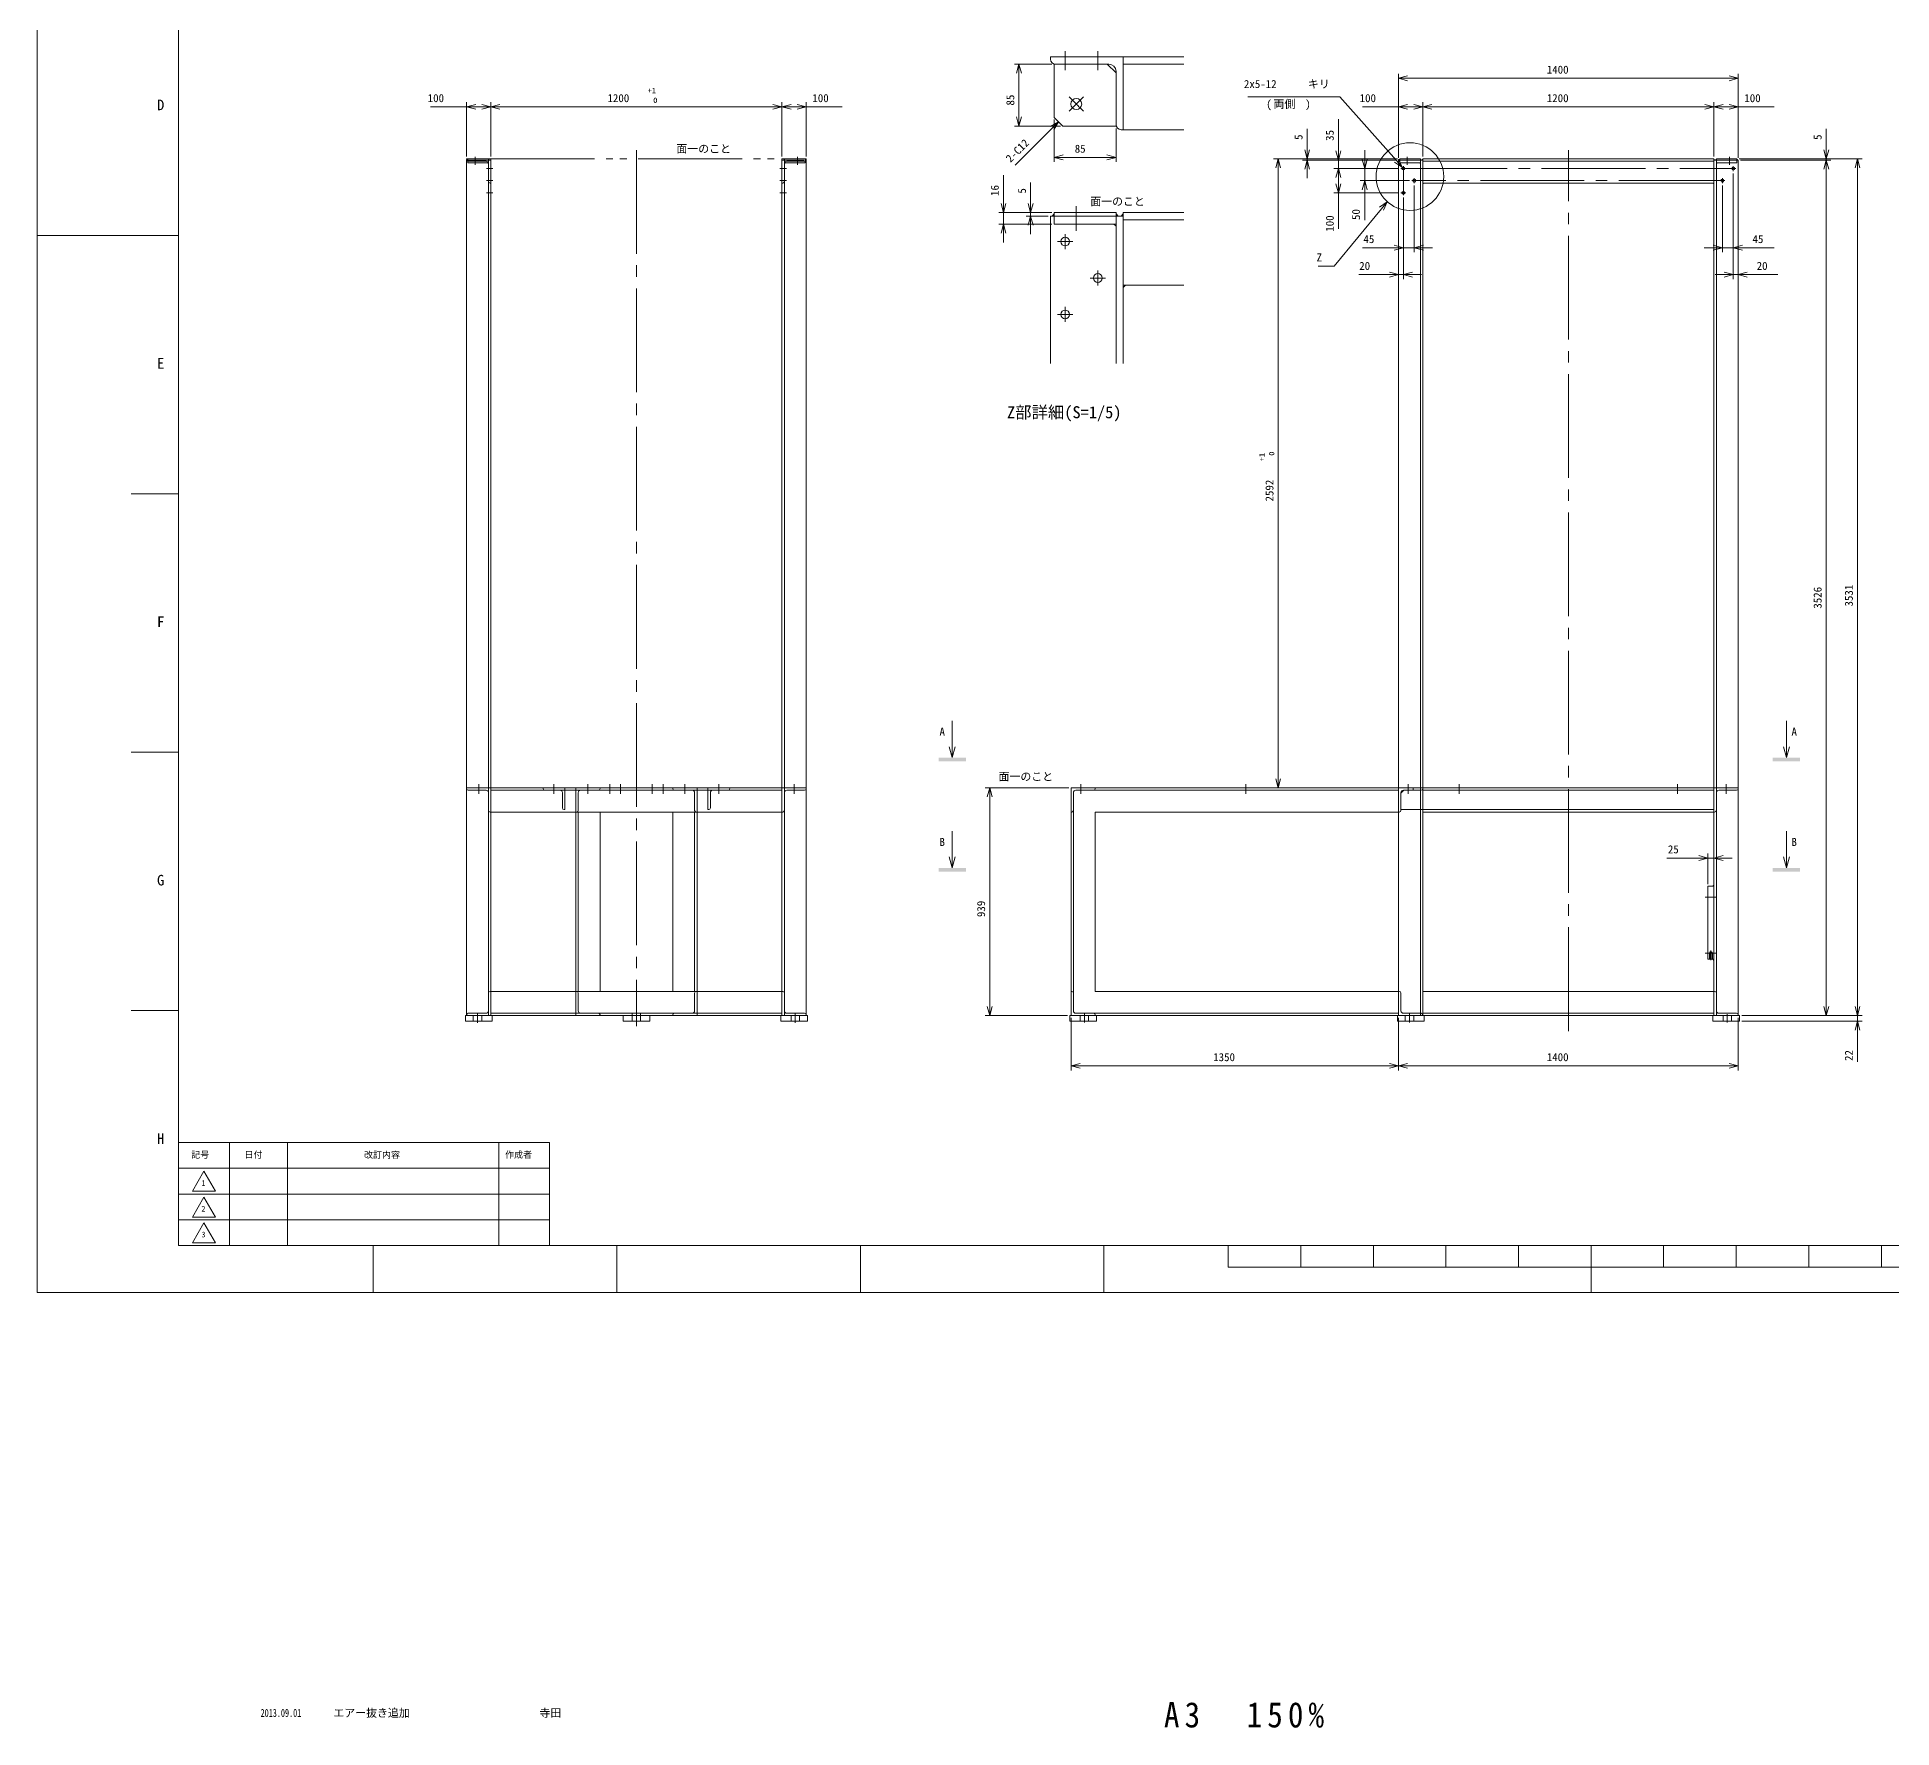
# Model space of a CAD drawing. Units: millimetres at full size, with parts at other scales. Extents: x -6212 to 6212, y -6130 to 4408.
# Drawn here: x -6212 to 1434, y -6130 to 838 of the extents above; entities that cross this region are included whole.
import ezdxf
from ezdxf.enums import TextEntityAlignment as Align

# ---------------------------------------------------------------- set-up
doc = ezdxf.new("R2010")
doc.units = ezdxf.units.MM
doc.header["$LTSCALE"] = 47.4925
doc.linetypes.add('CHAIN2', pattern=[12, 9, -1, 1, -1])
doc.linetypes.add('DOUBLE_CHAIN2', pattern=[12.8, 9, -1, 0.6, -0.6, 0.6, -1])
for name, color, linetype, lineweight in [('0-0_90_FRAME', 2, 'Continuous', 9), ('0-1_91_BLANK', 6, 'Continuous', 9), ('0-2_08_DIM', 3, 'Continuous', 9), ('0-4_0', 134, 'Continuous', 9), ('0-5_05_CENTER', 2, 'CHAIN2', 9), ('0-6_04_HIDDEN', 7, 'Continuous', 9), ('0-8_06_PHANTOM', 7, 'DOUBLE_CHAIN2', 9)]:
    doc.layers.add(name, color=color, linetype=linetype, lineweight=lineweight)
doc.layers.add('0-9', color=7, linetype='Continuous')
doc.styles.add('ＭＳ ゴシック', font='')
doc.styles.add('ＭＳ Ｐゴシック', font='')
doc.styles.get('ＭＳ ゴシック').set_extended_font_data('MS Gothic')
doc.styles.get('ＭＳ Ｐゴシック').set_extended_font_data('MS PGothic')

# ---------------------------------------------------------------- blocks, each defined once
blk = doc.blocks.new('A$C2B834F33')
at = {"layer": '0-6_04_HIDDEN'}
for p, q in [((0, 0), (-100, 0)), ((-100, -3), (-100, 0)), ((0, 0), (0, -100)), ((-93, -10), (-20, -10)), ((-10, -20), (-10, -93)), ((-3, -100), (0, -100))]:
    blk.add_line(p, q, dxfattribs=at)
for centre, radius, start, end in [((-93, -3), 7, 180, 270), ((-20, -20), 10, 0, 90), ((-3, -93), 7, 180, 270)]:
    blk.add_arc(centre, radius, start, end, dxfattribs=at)
blk = doc.blocks.new('A$C508A7F88')
at = {"layer": '0-6_04_HIDDEN'}
for p, q in [((0, 0), (0, -90)), ((0, 0), (90, 0)), ((90, -3), (90, 0)), ((10, -83), (10, -20)), ((20, -10), (83, -10)), ((3, -90), (0, -90))]:
    blk.add_line(p, q, dxfattribs=at)
for centre, radius, start, end in [((20, -20), 10, 90, 180), ((83, -3), 7, 270, 0), ((3, -83), 7, 270, 0)]:
    blk.add_arc(centre, radius, start, end, dxfattribs=at)
blk = doc.blocks.new('seca03')
at = {"layer": '0-4_0'}
for q in [(0, 10.635), (-0.804, 3.5), (0.804, 3.5)]:
    blk.add_line((0, 0.5), q, dxfattribs=at)
blk.add_solid([(-3.763, -0.5), (3.763, -0.5), (-3.763, 0.5), (3.763, 0.5)], dxfattribs=at)
blk = doc.blocks.new('_Open30')
at = {"layer": '0-2_08_DIM'}
blk.add_line((0, 0), (-1, 0), dxfattribs=at)
blk.add_lwpolyline([(-1, 0.268), (0, 0), (-1, -0.268)], dxfattribs=at)

msp = doc.modelspace()

# ---------------------------------------------------------------- linework, layer by layer
at = {"layer": '0-0_90_FRAME', "color": 6}
for p, q in [((-6211.51, 20.56), (-5628.82, 20.56)), ((-1301.48, -4232.08), (-1301.48, -4142.34)), ((-1002.36, -4232.08), (-1002.36, -4142.34)), ((-703.23, -4232.08), (-703.23, -4142.34)), ((-404.11, -4232.08), (-404.11, -4142.34)), ((-104.99, -4232.08), (-104.99, -4142.34)), ((194.13, -4335.9), (194.13, -4142.34)), ((493.25, -4232.08), (493.25, -4142.34)), ((792.37, -4232.08), (792.37, -4142.34)), ((1091.49, -4232.08), (1091.49, -4142.34)), ((1390.62, -4232.08), (1390.62, -4142.34)), ((-1301.48, -4232.08), (1689.74, -4232.08))]:
    msp.add_line(p, q, dxfattribs=at)
at = {"layer": '0-0_90_FRAME'}
for p, q in [((-5628.82, -1044.4), (-5823.25, -1044.4)), ((-5628.82, -2109.35), (-5823.25, -2109.35)), ((-5628.82, -3174.31), (-5823.25, -3174.31)), ((-4825.88, -4335.9), (-4825.88, -4142.34)), ((-3821.88, -4335.9), (-3821.88, -4142.34)), ((-2817.87, -4335.9), (-2817.87, -4142.34)), ((-1813.87, -4335.9), (-1813.87, -4142.34))]:
    msp.add_line(p, q, dxfattribs=at)
at = {"layer": '0-0_90_FRAME', "color": 134}
for p, q in [((-5418.82, -4142.34), (-5418.82, -3718.06)), ((-5178.82, -4142.34), (-5178.82, -3718.06)), ((-4308.82, -4142.34), (-4308.82, -3718.06)), ((-5628.82, -3824.13), (-4098.82, -3824.13)), ((-5628.82, -3930.2), (-4098.82, -3930.2)), ((-5628.82, -4036.27), (-4098.82, -4036.27))]:
    msp.add_line(p, q, dxfattribs=at)
at = {"layer": '0-0_90_FRAME', "color": 6}
msp.add_lwpolyline([(-5628.82, -4142.34), (6017.08, -4142.34), (6017.08, 4183.47), (-5628.82, 4183.47)], close=True, dxfattribs=at)
at = {"layer": '0-0_90_FRAME', "color": 134}
for points in [[(-5628.82, -4142.34), (-4098.82, -4142.34), (-4098.82, -3718.06), (-5628.82, -3718.06)], [(-5571.55, -3918.93), (-5523.82, -3836.26), (-5476.09, -3918.93)], [(-5571.55, -4025), (-5523.82, -3942.33), (-5476.09, -4025)], [(-5571.55, -4131.08), (-5523.82, -4048.4), (-5476.09, -4131.08)]]:
    msp.add_lwpolyline(points, close=True, dxfattribs=at)
at = {"layer": '0-1_91_BLANK'}
msp.add_lwpolyline([(-6211.51, -4335.9), (6211.51, -4335.9), (6211.51, 4407.9), (-6211.51, 4407.9)], close=True, dxfattribs=at)
at = {"layer": '0-2_08_DIM'}
for p, q in [((-2028.39, 725.91), (-2182.84, 725.91)), ((-2164.09, 688.41), (-2164.09, 508.41)), ((-599.54, 340.33), (-599.54, 686.47)), ((-562.04, 667.72), (762.96, 667.72)), ((800.46, 340.33), (800.46, 686.47)), ((-4441.1, 550.3), (-4589.23, 550.3)), ((-4441.1, 345.33), (-4441.1, 569.05)), ((-4378.6, 550.3), (-4403.6, 550.3)), ((-4341.1, 345.33), (-4341.1, 569.05)), ((-4341.1, 345.33), (-4341.1, 569.05)), ((-4303.6, 550.3), (-3178.6, 550.3)), ((-3141.1, 345.33), (-3141.1, 569.05)), ((-3141.1, 345.33), (-3141.1, 569.05)), ((-3103.6, 550.3), (-3078.6, 550.3)), ((-3041.1, 345.33), (-3041.1, 569.05)), ((-3041.1, 550.3), (-2892.98, 550.3)), ((-599.54, 550.3), (-747.66, 550.3)), ((-599.54, 340.33), (-599.54, 569.05)), ((-537.04, 550.3), (-562.04, 550.3)), ((-499.54, 345.33), (-499.54, 569.05)), ((-499.54, 345.33), (-499.54, 569.05)), ((-462.04, 550.3), (662.96, 550.3)), ((700.46, 345.33), (700.46, 569.05)), ((700.46, 345.33), (700.46, 569.05)), ((737.96, 550.3), (762.96, 550.3)), ((800.46, 340.33), (800.46, 569.05)), ((800.46, 550.3), (948.59, 550.3)), ((-1992.39, 470.91), (-2182.84, 470.91)), ((-2027.53, 462.4), (-2179.68, 310.24)), ((-2019.01, 497.54), (-2019.01, 323.18)), ((-1764.01, 461.54), (-1764.01, 323.18)), ((-976.09, 373.46), (-976.09, 459.71)), ((-847.33, 368.46), (-847.33, 499.71)), ((1163.53, 373.46), (1163.53, 459.71)), ((-1801.51, 341.93), (-1981.51, 341.93)), ((-603.91, 335.96), (-1114.66, 335.96)), ((-603.91, 335.96), (-994.84, 335.96)), ((-608.91, 330.96), (-994.84, 330.96)), ((-976.09, 330.96), (-976.09, 335.96)), ((-608.91, 330.96), (-866.08, 330.96)), ((-847.33, 295.96), (-847.33, 330.96)), ((-739.1, 333.46), (-739.1, 370.96)), ((804.84, 335.96), (1182.28, 335.96)), ((804.84, 335.96), (1311.05, 335.96)), ((809.84, 330.96), (1182.28, 330.96)), ((809.84, 330.96), (1182.28, 330.96)), ((1163.53, 330.96), (1163.53, 335.96)), ((-2228.16, 152.32), (-2228.16, 268.57)), ((-2116.14, 152.32), (-2116.14, 238.57)), ((-1095.91, 298.46), (-1095.91, -2218.54)), ((-976.09, 293.46), (-976.09, 255.96)), ((-599.32, 295.96), (-866.08, 295.96)), ((-599.32, 295.96), (-866.08, 295.96)), ((-847.33, 258.46), (-847.33, 220.96)), ((-847.33, 258.46), (-847.33, 233.46)), ((-599.32, 295.96), (-757.85, 295.96)), ((-554.32, 245.96), (-757.85, 245.96)), ((-739.1, 295.96), (-739.1, 245.96)), ((780.46, 276.17), (780.46, -49.33)), ((1163.53, 293.46), (1163.53, 255.96)), ((1163.53, 293.46), (1163.53, -3157.54)), ((1292.3, 298.46), (1292.3, -3157.54)), ((-599.32, 195.96), (-866.08, 195.96)), ((-847.33, 195.96), (-847.33, 47.83)), ((-739.1, 208.46), (-739.1, 82.52)), ((-579.54, 176.17), (-579.54, -49.33)), ((-579.54, 176.17), (-579.54, -159.8)), ((-534.54, 226.17), (-534.54, -49.33)), ((735.46, 226.17), (735.46, -49.33)), ((780.46, 176.17), (780.46, -159.8)), ((-2028.39, 114.82), (-2246.91, 114.82)), ((-2228.16, 66.82), (-2228.16, 114.82)), ((-2028.39, 114.82), (-2134.89, 114.82)), ((-2043.39, 99.82), (-2134.89, 99.82)), ((-2116.14, 99.82), (-2116.14, 114.82)), ((-2028.39, 66.82), (-2246.91, 66.82)), ((-2228.16, 29.32), (-2228.16, -8.18)), ((-2116.14, 62.32), (-2116.14, 24.82)), ((-617.04, -30.58), (-748.29, -30.58)), ((-534.54, -30.58), (-579.54, -30.58)), ((-497.04, -30.58), (-459.54, -30.58)), ((697.96, -30.58), (660.46, -30.58)), ((735.46, -30.58), (780.46, -30.58)), ((817.96, -30.58), (949.21, -30.58)), ((-930.9, -105.97), (-870.9, -105.97)), ((-637.04, -141.05), (-762.66, -141.05)), ((-599.54, -134.06), (-599.54, -159.8)), ((-579.54, -141.05), (-599.54, -141.05)), ((-542.04, -141.05), (-504.54, -141.05)), ((742.96, -141.05), (705.46, -141.05)), ((780.46, -141.05), (800.46, -141.05)), ((800.46, -134.06), (800.46, -159.8)), ((837.96, -141.05), (963.59, -141.05)), ((-1958.91, -2256.04), (-2303.36, -2256.04)), ((-2284.61, -2293.54), (-2284.61, -3157.54)), ((-1265.16, -2256.04), (-1077.16, -2256.04)), ((637.96, -2545.39), (506.71, -2545.39)), ((675.46, -2652.67), (675.46, -2526.64)), ((700.46, -2545.39), (675.46, -2545.39)), ((700.46, -2652.67), (700.46, -2526.64)), ((737.96, -2545.39), (775.46, -2545.39)), ((1292.3, -3157.54), (1292.3, -3120.04)), ((-1963.91, -3195.04), (-2303.36, -3195.04)), ((-1949.54, -3204.42), (-1949.54, -3420.52)), ((-599.54, -3204.42), (-599.54, -3420.52)), ((-599.54, -3204.42), (-599.54, -3420.52)), ((800.46, -3204.42), (800.46, -3420.52)), ((814.84, -3195.04), (1182.28, -3195.04)), ((814.84, -3195.04), (1311.05, -3195.04)), ((814.84, -3195.04), (1311.05, -3195.04)), ((1292.3, -3195.04), (1292.3, -3217.04)), ((814.84, -3217.04), (1311.05, -3217.04)), ((1292.3, -3254.54), (1292.3, -3385.79)), ((-1912.04, -3401.77), (-637.04, -3401.77)), ((-562.04, -3401.77), (762.96, -3401.77))]:
    msp.add_line(p, q, dxfattribs=at)
for points in [[(-1221.45, 591.09), (-842.17, 591.09), (-608.45, 328.45)], [(-669.89, 130.33), (-865.5, -105.97), (-870.9, -105.97)]]:
    msp.add_lwpolyline(points, dxfattribs=at)
at = {"layer": '0-4_0'}
for p, q in [((-509.54, 330.96), (-509.54, -3195.04)), ((700.46, 325.96), (-499.54, 325.96)), ((-1764.01, 99.82), (-1764.01, -507.26)), ((-1485.26, 84.82), (-1734.01, 84.82)), ((-1734.01, -185.18), (-1485.26, -185.18)), ((700.46, -2266.04), (-499.54, -2266.04)), ((700.46, -3185.04), (-499.54, -3185.04))]:
    msp.add_line(p, q, dxfattribs=at)
for points in [[(-1800.01, 725.91), (-2019.01, 725.91), (-2019.01, 506.91), (-1983.01, 470.91), (-1764.01, 470.91), (-1764.01, 689.91)], [(-4351.1, 335.96), (-4436.1, 335.96), (-4436.1, 319.96), (-4351.1, 319.96)], [(-3131.1, 335.96), (-3046.1, 335.96), (-3046.1, 319.96), (-3131.1, 319.96)], [(-509.54, 335.96), (-594.54, 335.96), (-594.54, 319.96), (-509.54, 319.96)], [(-499.54, 235.96), (700.46, 235.96), (700.46, 335.96), (-499.54, 335.96)], [(710.46, 335.96), (795.46, 335.96), (795.46, 319.96), (710.46, 319.96)], [(-1764.01, 114.82), (-2019.01, 114.82), (-2019.01, 66.82), (-1764.01, 66.82)], [(-4341.1, -2356.04), (-3141.1, -2356.04), (-3141.1, -2256.04), (-4341.1, -2256.04)], [(-3991.1, -2256.04), (-3491.1, -2256.04), (-3491.1, -2356.04), (-3991.1, -2356.04)], [(-599.54, -2256.04), (-1949.54, -2256.04), (-1949.54, -3195.04), (-599.54, -3195.04)], [(-499.54, -2356.04), (700.46, -2356.04), (700.46, -2256.04), (-499.54, -2256.04)], [(-3991.1, -2356.04), (-3891.1, -2356.04), (-3891.1, -3095.04), (-3991.1, -3095.04)], [(-3491.1, -2356.04), (-3591.1, -2356.04), (-3591.1, -3095.04), (-3491.1, -3095.04)], [(700.46, -2662.04), (675.46, -2662.04), (675.46, -2962.04), (700.46, -2962.04)], [(-4341.1, -3095.04), (-3141.1, -3095.04), (-3141.1, -3195.04), (-4341.1, -3195.04)], [(-3991.1, -3095.04), (-3491.1, -3095.04), (-3491.1, -3195.04), (-3991.1, -3195.04)], [(-499.54, -3095.04), (700.46, -3095.04), (700.46, -3195.04), (-499.54, -3195.04)], [(-4446.1, -3217.04), (-4336.1, -3217.04), (-4336.1, -3195.04), (-4446.1, -3195.04)], [(-3796.1, -3217.04), (-3686.1, -3217.04), (-3686.1, -3195.04), (-3796.1, -3195.04)], [(-3146.1, -3217.04), (-3036.1, -3217.04), (-3036.1, -3195.04), (-3146.1, -3195.04)], [(-1954.54, -3217.04), (-1844.54, -3217.04), (-1844.54, -3195.04), (-1954.54, -3195.04)], [(-604.54, -3217.04), (-494.54, -3217.04), (-494.54, -3195.04), (-604.54, -3195.04)], [(695.46, -3217.04), (805.46, -3217.04), (805.46, -3195.04), (695.46, -3195.04)]]:
    msp.add_lwpolyline(points, close=True, dxfattribs=at)
for points in [[(-1485.26, 755.91), (-1734.01, 755.91), (-1734.01, 455.91), (-1485.26, 455.91)], [(-4436.1, 330.96), (-4441.1, 330.96), (-4441.1, -3195.04), (-4341.1, -3195.04), (-4341.1, 330.96), (-4351.1, 330.96), (-4351.1, -3195.04)], [(-3046.1, 330.96), (-3041.1, 330.96), (-3041.1, -3195.04), (-3141.1, -3195.04), (-3141.1, 330.96), (-3131.1, 330.96), (-3131.1, -3195.04)], [(-594.54, 330.96), (-599.54, 330.96), (-599.54, -3195.04), (-499.54, -3195.04), (-499.54, 330.96), (-509.54, 330.96)], [(795.46, 330.96), (800.46, 330.96), (800.46, -3195.04), (700.46, -3195.04), (700.46, 330.96), (710.46, 330.96), (710.46, -3195.04)], [(-2019.01, 99.82), (-2034.01, 99.82), (-2034.01, -507.26)], [(-1734.01, -507.26), (-1734.01, 99.82), (-1764.01, 99.82)], [(-1485.26, 114.82), (-1734.01, 114.82), (-1734.01, -185.18)], [(-599.54, -2356.04), (-1849.54, -2356.04), (-1849.54, -3095.04), (-599.54, -3095.04)]]:
    msp.add_lwpolyline(points, dxfattribs=at)
at = {"layer": '0-4_0', "color": 3}
for points in [[(-4436.1, 330.96), (-4439.1, 330.96), (-4436.1, 333.96)], [(-4351.1, 319.96), (-4354.1, 319.96), (-4351.1, 316.96)], [(-4351.1, 330.96), (-4348.1, 330.96), (-4351.1, 333.96)], [(-3131.1, 330.96), (-3134.1, 330.96), (-3131.1, 333.96)], [(-3131.1, 319.96), (-3128.1, 319.96), (-3131.1, 316.96)], [(-3046.1, 330.96), (-3043.1, 330.96), (-3046.1, 333.96)], [(-594.54, 330.96), (-597.54, 330.96), (-594.54, 333.96)], [(-509.54, 319.96), (-512.54, 319.96), (-509.54, 316.96)], [(-509.54, 330.96), (-506.54, 330.96), (-509.54, 333.96)], [(-499.54, 330.96), (-502.54, 330.96), (-499.54, 333.96)], [(700.46, 330.96), (703.46, 330.96), (700.46, 333.96)], [(710.46, 330.96), (707.46, 330.96), (710.46, 333.96)], [(710.46, 319.96), (713.46, 319.96), (710.46, 316.96)], [(795.46, 330.96), (798.46, 330.96), (795.46, 333.96)], [(-499.54, 235.96), (-496.54, 235.96), (-499.54, 232.96)], [(700.46, 235.96), (697.46, 235.96), (700.46, 232.96)], [(-2019.01, 99.82), (-2028.01, 99.82), (-2019.01, 108.82)], [(-1764.01, 99.82), (-1755.01, 99.82), (-1764.01, 108.82)], [(-1734.01, 99.82), (-1743.01, 99.82), (-1734.01, 108.82)], [(-1764.01, 66.82), (-1773.01, 66.82), (-1764.01, 57.82)], [(-1734.01, -185.18), (-1725.01, -185.18), (-1734.01, -194.18)], [(700.46, -2662.04), (695.46, -2662.04), (700.46, -2657.04)], [(700.46, -2962.04), (695.46, -2962.04), (700.46, -2967.04)]]:
    msp.add_lwpolyline(points, close=True, dxfattribs=at)
at = {"layer": '0-4_0'}
for centre, radius in [((-1928.05, 561.87), 22.5), ((-579.54, 295.96), 6), ((-534.54, 245.96), 6), ((735.46, 245.96), 6), ((780.46, 295.96), 6), ((-579.54, 195.96), 6), ((-1974.01, -5.18), 18), ((-1839.01, -155.18), 18), ((-1974.01, -305.18), 18)]:
    msp.add_circle(centre, radius, dxfattribs=at)
at = {"layer": '0-4_0', "color": 3}
msp.add_circle((-552.67, 262.69), 139.33, dxfattribs=at)
at = {"layer": '0-5_05_CENTER'}
for p, q in [((-1974.01, 779.91), (-1974.01, 701.91)), ((-1839.01, 779.74), (-1839.01, 701.74)), ((-1898.71, 591.21), (-1957.4, 532.53)), ((-4405.78, 344.71), (-4405.78, 310.87)), ((-3741.1, 372.01), (-3741.1, -3237.86)), ((-3076.42, 344.71), (-3076.42, 310.87)), ((-579.54, 285.55), (-579.54, 306.37)), ((-564.22, 344.71), (-564.22, 310.87)), ((100.46, -3258.43), (100.46, 372.27)), ((765.14, 344.71), (765.14, 310.87)), ((780.46, 285.55), (780.46, 306.37)), ((-4332.65, 295.96), (-4359.41, 295.96)), ((-4332.65, 245.96), (-4359.41, 245.96)), ((-3149.56, 295.96), (-3122.8, 295.96)), ((-3149.56, 245.96), (-3122.8, 245.96)), ((-569.13, 295.96), (-589.95, 295.96)), ((-524.13, 245.96), (-544.95, 245.96)), ((-534.54, 235.55), (-534.54, 256.37)), ((735.46, 245.96), (-534.54, 245.96)), ((725.05, 245.96), (745.87, 245.96)), ((735.46, 235.55), (735.46, 256.37)), ((770.05, 295.96), (790.87, 295.96)), ((-4332.65, 195.96), (-4359.41, 195.96)), ((-3149.56, 195.96), (-3122.8, 195.96)), ((-569.13, 195.96), (-589.95, 195.96)), ((-579.54, 185.55), (-579.54, 206.37)), ((-1928.05, 141.09), (-1928.05, 39.55)), ((-1974.01, -36.41), (-1974.01, 26.05)), ((-1942.78, -5.18), (-2005.24, -5.18)), ((-1839.01, -186.41), (-1839.01, -123.95)), ((-1807.78, -155.18), (-1870.24, -155.18)), ((-1942.78, -305.18), (-2005.24, -305.18)), ((-1974.01, -336.41), (-1974.01, -273.95)), ((-4391.1, -2281.32), (-4391.1, -2241.11)), ((-4081.1, -2241.11), (-4081.1, -2281.32)), ((-3941.1, -2281.32), (-3941.1, -2241.11)), ((-3851.1, -2281.32), (-3851.1, -2241.11)), ((-3806.1, -2281.32), (-3806.1, -2241.11)), ((-3676.1, -2281.32), (-3676.1, -2241.11)), ((-3631.1, -2281.32), (-3631.1, -2241.11)), ((-3541.1, -2281.32), (-3541.1, -2241.11)), ((-3401.1, -2241.11), (-3401.1, -2281.32)), ((-3091.1, -2281.32), (-3091.1, -2241.11)), ((-1909.54, -2241.11), (-1909.54, -2281.32)), ((-1229.54, -2241.11), (-1229.54, -2281.32)), ((-559.54, -2241.11), (-559.54, -2281.32)), ((-349.54, -2241.11), (-349.54, -2281.32)), ((550.46, -2241.11), (550.46, -2281.32)), ((750.47, -2241.11), (750.47, -2281.32)), ((711.01, -2707.04), (664.91, -2707.04)), ((711.01, -2937.04), (664.91, -2937.04)), ((687.96, -2927.07), (687.96, -2966.05)), ((-4396.1, -3187.51), (-4396.1, -3224.34)), ((-3086.1, -3187.51), (-3086.1, -3224.34)), ((-1894.54, -3184.1), (-1894.54, -3223.49)), ((-554.54, -3187.58), (-554.54, -3223.49)), ((755.46, -3188.59), (755.46, -3223.49))]:
    msp.add_line(p, q, dxfattribs=at)
msp.add_lwpolyline([(-579.54, 195.96), (-579.54, 295.96), (780.46, 295.96)], dxfattribs=at)
msp.add_arc((65.99, 2555.91), 2820, 224.15685, 225.84315, dxfattribs=at)
at = {"layer": '0-6_04_HIDDEN'}
for p, q in [((-1485.26, 725.91), (-1734.01, 725.91)), ((-4436.1, 330.96), (-4351.1, 330.96)), ((-3136.1, 330.96), (-3051.1, 330.96)), ((-594.54, 330.96), (-509.54, 330.96)), ((795.46, 330.96), (710.46, 330.96)), ((-2019.01, 99.82), (-1764.01, 99.82)), ((-3141.1, -2266.04), (-4341.1, -2266.04)), ((-599.54, -2266.04), (-1856.54, -2266.04)), ((-577.54, -2266.04), (-589.54, -2278.04)), ((-539.54, -2256.04), (-539.54, -2266.04)), ((-3981.1, -2356.04), (-3981.1, -3095.04)), ((-3501.1, -2356.04), (-3501.1, -3095.04)), ((-1939.54, -2349.04), (-1939.54, -3102.04)), ((-589.54, -2346.04), (700.46, -2346.04)), ((681.96, -2938.04), (681.96, -2962.04)), ((693.96, -2938.04), (681.96, -2938.04)), ((683.21, -2933.04), (683.21, -2962.04)), ((687.96, -2930.3), (692.71, -2933.04)), ((692.71, -2933.04), (692.71, -2962.04)), ((693.96, -2938.04), (693.96, -2962.04)), ((-4413.6, -3195.04), (-4413.6, -3217.04)), ((-4378.6, -3195.04), (-4378.6, -3217.04)), ((-3141.1, -3185.04), (-4341.1, -3185.04)), ((-3758.6, -3185.04), (-3758.6, -3217.04)), ((-3723.6, -3185.04), (-3723.6, -3217.04)), ((-3103.6, -3195.04), (-3103.6, -3217.04)), ((-3068.6, -3195.04), (-3068.6, -3217.04)), ((-1912.04, -3195.04), (-1912.04, -3217.04)), ((-1877.04, -3195.04), (-1877.04, -3217.04)), ((-1856.54, -3185.04), (-599.54, -3185.04)), ((-572.04, -3195.04), (-572.04, -3217.04)), ((-537.04, -3195.04), (-537.04, -3217.04)), ((737.96, -3195.04), (737.96, -3217.04)), ((772.96, -3195.04), (772.96, -3217.04))]:
    msp.add_line(p, q, dxfattribs=at)
msp.add_lwpolyline([(692.71, -2933.04), (683.21, -2933.04), (687.96, -2930.3)], dxfattribs=at)
at = {"layer": '0-8_06_PHANTOM'}
msp.add_line((-4341.1, 335.96), (-3141.1, 335.96), dxfattribs=at)

# ---------------------------------------------------------------- block references
at = {"layer": '0-2_08_DIM', "xscale": 37.5, "yscale": 37.5}
for p, rotation in [((-2164.09, 725.91), 90), ((-599.54, 667.72), 180), ((-4441.1, 550.3), 180), ((-4341.1, 550.3), 180), ((-3141.1, 550.3), 180), ((-599.54, 550.3), 180), ((-499.54, 550.3), 180), ((700.46, 550.3), 180), ((-2164.09, 470.91), 270), ((-2001.01, 488.91), 45), ((-2019.01, 341.93), 180), ((-1095.91, 335.96), 90), ((-976.09, 335.96), 270), ((-976.09, 330.96), 90), ((-847.33, 330.96), 270), ((-739.1, 295.96), 270), ((-583.53, 300.44), 311.66452), ((1163.53, 335.96), 270), ((1163.53, 330.96), 90), ((1163.53, 330.96), 90), ((1292.3, 335.96), 90), ((-847.33, 295.96), 90), ((-847.33, 295.96), 90), ((-847.33, 195.96), 270), ((-739.1, 245.96), 90), ((-645.98, 159.22), 50.38341), ((-2228.16, 114.82), 270), ((-2116.14, 114.82), 270), ((-2116.14, 99.82), 90), ((-2228.16, 66.82), 90), ((-534.54, -30.58), 180), ((780.46, -30.58), 180), ((-579.54, -141.05), 180), ((780.46, -141.05), 359.99995), ((800.46, -141.05), 179.99995), ((-2284.61, -2256.04), 90), ((-1095.91, -2256.04), 270), ((700.46, -2545.39), 180), ((-2284.61, -3195.04), 270), ((1163.53, -3195.04), 270), ((1292.3, -3195.04), 270), ((1292.3, -3195.04), 270), ((1292.3, -3217.04), 90), ((-1949.54, -3401.77), 180), ((-599.54, -3401.77), 180)]:
    msp.add_blockref('_Open30', p, dxfattribs=dict(at, rotation=rotation))
for p in [(800.46, 667.72), (-4341.1, 550.3), (-3141.1, 550.3), (-3041.1, 550.3), (-499.54, 550.3), (700.46, 550.3), (800.46, 550.3), (-1764.01, 341.93), (-579.54, -30.58), (735.46, -30.58), (-599.54, -141.05), (675.46, -2545.39), (-599.54, -3401.77), (800.46, -3401.77)]:
    msp.add_blockref('_Open30', p, dxfattribs=at)
at = {"layer": '0-4_0'}
for name, p, xscale, yscale in [('A$C2B834F33', (-1734.01, 755.91), 3, 3), ('seca03', (-2439.23, -2139.14), 15, 15), ('seca03', (999.3, -2139.14), 15, 15), ('seca03', (-2439.23, -2593.65), 15, 15), ('seca03', (999.3, -2593.65), 15, 15)]:
    msp.add_blockref(name, p, dxfattribs=dict(at, xscale=xscale, yscale=yscale))
at = {"layer": '0-6_04_HIDDEN'}
for name, p in [('A$C2B834F33', (-4341.1, 335.96)), ('A$C2B834F33', (-4341.1, -2256.04)), ('A$C2B834F33', (-3491.1, -2256.04)), ('A$C508A7F88', (-3446.1, -2256.04))]:
    msp.add_blockref(name, p, dxfattribs=at)
at = {"layer": '0-6_04_HIDDEN', "xscale": -1}
for name, p in [('A$C2B834F33', (-3141.1, 335.96)), ('A$C508A7F88', (-4036.1, -2256.04)), ('A$C2B834F33', (-3991.1, -2256.04)), ('A$C2B834F33', (-3141.1, -2256.04)), ('A$C2B834F33', (-1949.54, -2256.04)), ('A$C2B834F33', (-599.54, -2256.04)), ('A$C2B834F33', (700.46, -2256.04))]:
    msp.add_blockref(name, p, dxfattribs=at)
at = {"layer": '0-6_04_HIDDEN', "xscale": -1, "rotation": 180}
for p in [(-4341.1, -3195.04), (-3491.1, -3195.04)]:
    msp.add_blockref('A$C2B834F33', p, dxfattribs=at)
at = {"layer": '0-6_04_HIDDEN', "rotation": 180}
for p in [(-3991.1, -3195.04), (-3141.1, -3195.04), (-1949.54, -3195.04), (-599.54, -3195.04), (700.46, -3195.04)]:
    msp.add_blockref('A$C2B834F33', p, dxfattribs=at)

# ---------------------------------------------------------------- texts
at = {"layer": '0-0_90_FRAME', "color": 134}
for s, height, style, p in [('D', 43.99, 'ＭＳ ゴシック', (-5717.15, 523.04)), ('E', 43.99, 'ＭＳ ゴシック', (-5717.15, -541.92)), ('F', 43.99, 'ＭＳ ゴシック', (-5717.15, -1606.87)), ('G', 43.99, 'ＭＳ ゴシック', (-5717.15, -2671.83)), ('H', 43.99, 'ＭＳ ゴシック', (-5717.15, -3736.79)), ('記号', 26.39, 'ＭＳ Ｐゴシック', (-5576.18, -3789.09)), ('日付', 26.39, 'ＭＳ Ｐゴシック', (-5356.34, -3789.09)), ('改訂内容', 26.39, 'ＭＳ Ｐゴシック', (-4863.55, -3789.71)), ('作成者', 26.39, 'ＭＳ Ｐゴシック', (-4282.36, -3789.09)), ('1', 23.33, 'ＭＳ ゴシック', (-5534.16, -3903.52)), ('2', 23.33, 'ＭＳ ゴシック', (-5534.16, -4009.59)), ('3', 23.33, 'ＭＳ ゴシック', (-5534.16, -4115.66))]:
    msp.add_text(s, height=height, dxfattribs=dict(at, style=style)).set_placement(p, align=Align.BOTTOM_LEFT)
at = {"layer": '0-0_90_FRAME', "color": 3, "style": 'ＭＳ ゴシック', "width": 0.65}
msp.add_text('2013.09.01', height=32.99, dxfattribs=at).set_placement((-5290.3, -6094.87), align=Align.BOTTOM_LEFT)
at = {"layer": '0-0_90_FRAME', "color": 3, "style": 'ＭＳ ゴシック'}
for s, p in [('エアー抜き追加', (-4990.43, -6094.87)), ('寺田', (-4140.88, -6094.87))]:
    msp.add_text(s, height=32.99, dxfattribs=at).set_placement(p, align=Align.BOTTOM_LEFT)
at = {"layer": '0-2_08_DIM'}
for s, height, style, p in [('1400', 32.99, 'ＭＳ ゴシック', (11.53, 677.09)), ('+1', 21.99, 'ＭＳ ゴシック', (-3694.67, 599.67)), ('2x5-12', 32.99, 'ＭＳ ゴシック', (-1236.81, 617.88)), ('キリ', 32.99, 'ＭＳ Ｐゴシック', (-973.24, 617.88)), ('100', 32.99, 'ＭＳ ゴシック', (-4601.41, 559.67)), ('1200', 32.99, 'ＭＳ ゴシック', (-3860.39, 559.67)), (' 0', 21.99, 'ＭＳ ゴシック', (-3688.96, 559.67)), ('100', 32.99, 'ＭＳ ゴシック', (-3015.79, 559.67)), ('(', 32.99, 'ＭＳ ゴシック', (-1144.97, 535.15)), ('両側', 32.99, 'ＭＳ Ｐゴシック', (-1114.97, 535.15)), (')', 32.99, 'ＭＳ ゴシック', (-984.11, 535.15)), ('100', 32.99, 'ＭＳ ゴシック', (-759.85, 559.67)), ('1200', 32.99, 'ＭＳ ゴシック', (11.53, 559.67)), ('100', 32.99, 'ＭＳ ゴシック', (825.78, 559.67)), ('面一のこと', 32.99, 'ＭＳ ゴシック', (-3576.35, 350.93)), ('85', 32.99, 'ＭＳ ゴシック', (-1934.37, 351.31)), ('面一のこと', 32.99, 'ＭＳ ゴシック', (-1870.22, 133.91)), ('45', 32.99, 'ＭＳ ゴシック', (-744.27, -21.17)), ('45', 32.99, 'ＭＳ ゴシック', (859.48, -21.17)), ('Z', 32.99, 'ＭＳ ゴシック', (-937.33, -96.97)), ('20', 32.99, 'ＭＳ ゴシック', (-761.46, -131.67)), ('20', 32.99, 'ＭＳ ゴシック', (876.67, -131.67)), ('Z部詳細(S=1/5)', 49.49, 'ＭＳ ゴシック', (-2213.49, -748.04)), ('面一のこと', 32.99, 'ＭＳ ゴシック', (-2248.41, -2236.23)), ('25', 32.99, 'ＭＳ ゴシック', (510.73, -2536.02)), ('1350', 32.99, 'ＭＳ ゴシック', (-1363.47, -3392.4)), ('1400', 32.99, 'ＭＳ ゴシック', (11.53, -3392.4))]:
    msp.add_text(s, height=height, dxfattribs=dict(at, style=style)).set_placement(p, align=Align.BOTTOM_LEFT)
at = {"layer": '0-2_08_DIM', "style": 'ＭＳ ゴシック'}
for s, height, rotation, p in [('85', 32.99, 90, (-2173.47, 555.55)), ('2-C12', 32.99, 45, (-2191.8, 311.38)), ('5', 32.99, 90, (-985.49, 413.9)), ('35', 32.99, 90, (-856.73, 409.97)), ('5', 32.99, 90, (1154.12, 413.9)), ('16', 32.99, 90, (-2237.54, 183.12)), ('5', 32.99, 90, (-2125.52, 192.77)), ('100', 32.99, 90, (-856.7, 35.64)), ('50', 32.99, 90, (-748.51, 83.88)), ('+1', 21.99, 90, (-1145.28, -910.4)), (' 0', 21.99, 90, (-1105.28, -904.69)), ('2592', 32.99, 90, (-1105.28, -1076.12)), ('3526', 32.99, 90, (1154.12, -1517.76)), ('3531', 32.99, 90, (1282.9, -1508.83)), ('939', 32.99, 90, (-2293.98, -2788.76)), ('22', 32.99, 90, (1282.93, -3381.78))]:
    msp.add_text(s, height=height, rotation=rotation, dxfattribs=at).set_placement(p, align=Align.BOTTOM_LEFT)
at = {"layer": '0-4_0', "style": 'ＭＳ ゴシック'}
for s, p in [('A', (-2491.73, -2051.01)), ('A', (1020.16, -2051.01)), ('B', (-2491.73, -2505.53)), ('B', (1020.16, -2505.53))]:
    msp.add_text(s, height=32.99, dxfattribs=at).set_placement(p, align=Align.BOTTOM_LEFT)
at = {"layer": '0-9', "insert": (-1566.57, -6130.13), "char_height": 104.5, "attachment_point": 7, "style": 'ＭＳ ゴシック'}
msp.add_mtext('\\T1.33;\\W0.9;A3\u3000150%', dxfattribs=at)

doc.saveas('drawing.dxf')
